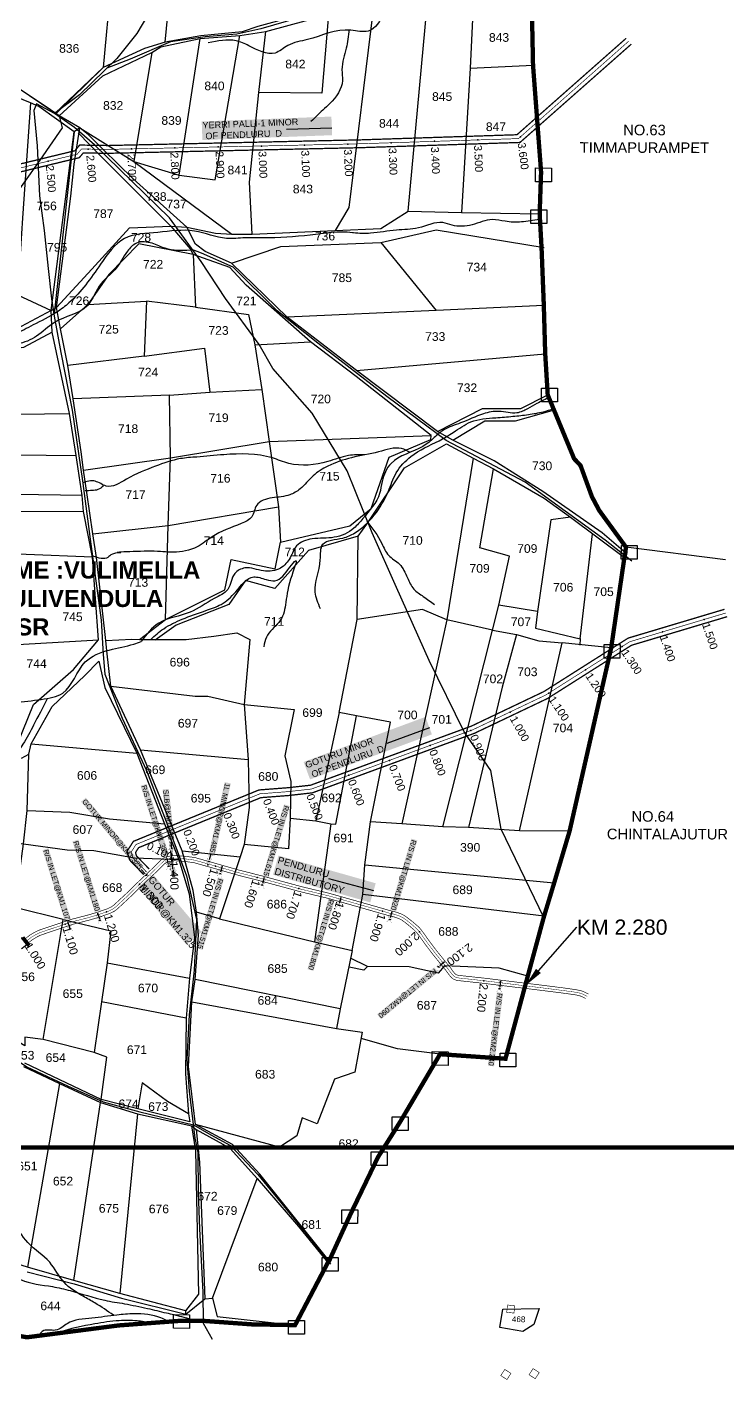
# Model space of a CAD drawing. Header units: inches. Extents: x 200003 to 248779, y 1594258 to 1607376.
# Drawn here: x 207279 to 208898, y 1596341 to 1599463 of the extents above; entities that cross this region are included whole.
import ezdxf
from ezdxf import colors
from ezdxf.entities.mleader import LeaderData, LeaderLine
from ezdxf.enums import TextEntityAlignment as Align
from ezdxf.math import Vec2, Vec3

# ---------------------------------------------------------------- set-up
doc = ezdxf.new("R2010")
doc.units = ezdxf.units.IN
doc.header["$LTSCALE"] = 15
doc.header["$MEASUREMENT"] = 0
for name, pattern in [('ACAD_ISO02W100', [15, 12, -3]), ('DASHED2', [0.375, 0.25, -0.125]), ('HIDDEN2', [0.1875, 0.125, -0.0625])]:
    doc.linetypes.add(name, pattern=pattern)
for name, color, linetype in [('BOUNDRY STONES', 240, 'Continuous'), ('CANAL1', 7, 'Continuous'), ('CSMark', 72, 'Continuous'), ('PLOT NO', 7, 'Continuous'), ('PLOTS', 7, 'Continuous'), ('PLOTS NO', 7, 'Continuous'), ('RE REMARKS', 7, 'Continuous'), ('ROADS', 1, 'Continuous'), ('STREAMS', 4, 'Continuous'), ('STRUCTURE', 5, 'Continuous'), ('TEXT', 1, 'Continuous'), ('text2', 7, 'Continuous'), ('VILLAGE BOUNDRY', 5, 'Continuous'), ('VILLAGE STONES', 240, 'Continuous')]:
    doc.layers.add(name, color=color, linetype=linetype)
doc.styles.add('FONT1', font='Arial')
doc.styles.get("Standard").update_dxf_attribs({"font": 'arial.ttf'})
doc.dimstyles.get("Standard").update_dxf_attribs({"dimtxt": 0.18, "dimasz": 0.18, "dimexe": 0.18, "dimexo": 0.0625, "dimgap": 0.09, "dimtad": 0, "dimtih": 1, "dimtoh": 1, "dimdec": 4, "dimzin": 0, "dimdsep": 46, "dimtxsty": 'Standard', "dimcen": 0.09, "dimadec": 0, "dimazin": 0, "dimtfac": 1, "dimtdec": 4, "dimtofl": 0, "dimtmove": 0, "dimatfit": 3, "dimfxl": 1, "dimtolj": 1, "dimtzin": 0, "dimarcsym": 0})

# ---------------------------------------------------------------- blocks, each defined once
blk = doc.blocks.new('DROP')
h = blk.add_hatch()
h.set_pattern_fill('ANSI31', color=1, scale=10, angle=45)
h.set_pattern_definition([(90, (-324.4107, -25.7687), (-1.25, 0), [])])
h.paths.add_polyline_path([(-9.9, -4.3), (-13.8, 4.1), (13.8, 4.1), (10.2, -4.3)])
at = {"layer": 'STRUCTURE', "color": 5, "const_width": 0.49}
blk.add_lwpolyline([(-9.9, -4.3), (-13.8, 4.1), (13.8, 4.1), (10.2, -4.3), (-9.9, -4.3)], dxfattribs=at)
at = {"layer": 'STRUCTURE', "color": 5}
blk.add_circle((0, 0), 1.33, dxfattribs=at)
blk = doc.blocks.new('1INLET')
at = {"layer": 'STRUCTURE', "color": 190}
for points, const_width in [([(9.4, 10.1), (9.4, 7.3), (5.2, 4.5), (0, 4.5), (0, 4.5), (0, 4.5), (-5.2, 4.5), (-9.4, 7.3), (-9.4, 10.1)], 0.35), ([(0, -4.5), (0, 4.5)], 1.75), ([(7.3, 5.9), (22.7, 5.9)], 0.35), ([(-9.4, -10.1), (-9.4, -7.3), (-5.2, -4.5), (0, -4.5), (5.2, -4.5), (9.4, -7.3), (9.4, -10.1)], 0.35), ([(7.3, -5.9), (22.7, -5.9)], 0.35)]:
    blk.add_lwpolyline(points, dxfattribs=dict(at, const_width=const_width))
at = {"layer": 'STRUCTURE', "color": 0}
blk.add_circle((0, 0), 1.31, dxfattribs=at)
blk.add_leader([(26, 0.1), (5.6, 0)], dimstyle='Standard', override={"dimasz": 8, "dimgap": 0.09, "dimtad": 0}, dxfattribs=at)
blk = doc.blocks.new('1SLB')
at = {"layer": 'STRUCTURE'}
h = blk.add_hatch(dxfattribs=at)
h.set_pattern_fill('DOTS', color=6, scale=14, angle=320.3722, style=0)
h.set_pattern_definition([(320.372247934, (-538945.0768, -1194857.3203), (0.89503691186, 0.39489261377), [0, -0.875])])
h.paths.add_polyline_path([(-43.8, 3.5), (-43.8, -3.5), (-23.1, -3.5), (-21, -2.1), (21, -2.1), (23.1, -3.5), (43.8, -3.5), (43.8, 3.5), (23.1, 3.5), (21, 2.1), (-21, 2.1), (-23.1, 3.5)])
at = {"layer": 'STRUCTURE', "color": 6, "linetype": 'ACAD_ISO02W100', "ltscale": 0.5, "const_width": 0.35}
for points in [[(-43.8, 3.5), (-23.1, 3.5)], [(23.1, 3.5), (43.8, 3.5)], [(-43.8, -3.5), (-23.1, -3.5)], [(23.1, -3.5), (43.8, -3.5)]]:
    blk.add_lwpolyline(points, dxfattribs=at)
at = {"layer": 'STRUCTURE', "color": 6, "const_width": 0.44}
for points in [[(-25.2, 7.7), (-25.2, 4.9), (-21, 2.1), (21, 2.1), (25.2, 4.9), (25.2, 7.7)], [(-25.2, -7.7), (-25.2, -4.9), (-21, -2.1), (21, -2.1), (25.2, -4.9), (25.2, -7.7)]]:
    blk.add_lwpolyline(points, dxfattribs=at)
at = {"layer": 'STRUCTURE', "color": 6}
blk.add_lwpolyline([(-21, -2.1), (21, -2.1)], dxfattribs=at)
blk.add_lwpolyline([(-21, -2.1), (21, -2.1)], dxfattribs=at)
at = {"layer": 'STRUCTURE', "color": 0}
blk.add_circle((0, 0), 0.871, dxfattribs=at)
for points in [[(-40.8, 0), (-24.8, 0)], [(39.6, -0.2), (23.5, -0.2)]]:
    blk.add_leader(points, dimstyle='Standard', override={"dimasz": 10, "dimgap": 0.09, "dimtad": 0}, dxfattribs=at)
blk = doc.blocks.new('JJJJ')
at = {"layer": 'STRUCTURE', "color": 5, "insert": (206594.9, 1597373), "char_height": 15, "width": 296.661, "attachment_point": 1, "rotation": 85.965, "bg_fill": 1, "box_fill_scale": 1.1, "bg_fill_color": 7, "bg_fill_true_color": 16777215, "bg_fill_transparency": 0}
blk.add_mtext('{\\f@Arial Unicode MS|b0|i0|c0|p34;\\C1;YERRI PALLI-1 MINOR \\P OF PENDLURU  D\\Ftxt|c0; }', dxfattribs=at)
at = {"layer": 'RE REMARKS', "color": 1}
blk.add_leader([(206641.5, 1597668.9), (206633.2, 1597564.2)], dimstyle='Standard', override={"dimasz": 50}, dxfattribs=at)

msp = doc.modelspace()

# ---------------------------------------------------------------- linework, layer by layer
at = {"layer": 'BOUNDRY STONES'}
for points in [[(208453.4, 1599138.2), (208490, 1599138.1), (208489.9, 1599106.5), (208453.3, 1599106.6)], [(208442.6, 1599041.9), (208479.2, 1599041.8), (208479.2, 1599010.2), (208442.5, 1599010.3)], [(208467.2, 1598630.1), (208503.8, 1598630), (208503.8, 1598598.4), (208467.1, 1598598.5)], [(208651.5, 1598267.1), (208688.1, 1598267), (208688, 1598235.4), (208651.4, 1598235.5)], [(208611.7, 1598038.5), (208648.4, 1598038.4), (208648.3, 1598006.8), (208611.7, 1598006.9)], [(208214.8, 1597099), (208251.5, 1597098.9), (208251.4, 1597067.3), (208214.8, 1597067.4)], [(208371.4, 1597095.6), (208408.1, 1597095.5), (208408, 1597063.9), (208371.3, 1597064)], [(208122.6, 1596948.7), (208159.3, 1596948.7), (208159.2, 1596917.1), (208122.5, 1596917.1)], [(208074.2, 1596867.6), (208110.9, 1596867.5), (208110.8, 1596835.9), (208074.2, 1596836)], [(208006.2, 1596733.9), (208042.8, 1596733.8), (208042.7, 1596702.2), (208006.1, 1596702.3)], [(207960.7, 1596624.2), (207997.4, 1596624.1), (207997.3, 1596592.5), (207960.6, 1596592.6)], [(207617.5, 1596492.1), (207654.2, 1596492), (207654.1, 1596460.4), (207617.4, 1596460.5)], [(207883.3, 1596478.6), (207920, 1596478.6), (207919.9, 1596447), (207883.3, 1596447)]]:
    msp.add_lwpolyline(points, close=True, dxfattribs=at)
at = {"layer": 'CANAL1', "color": 200, "linetype": 'ByBlock', "ltscale": 40, "const_width": 3}
for points in [[(206539.2, 1597183.7), (206554.1, 1597261.2), (206602.8, 1597848.5), (206471.8, 1598032.5), (206512.4, 1598513), (206641.1, 1598600.5), (206720.2, 1598905.8), (206872.3, 1598999.3), (206927.7, 1599015.4), (207118.9, 1599112.5), (207390, 1599178), (207400.8, 1599191.1), (207464, 1599190), (208046.8, 1599203), (208410.5, 1599214.9), (208662.5, 1599437.4)], [(206556.8, 1597180.3), (206571.9, 1597258.8), (206621.2, 1597853.5), (206490.2, 1598037.5), (206529.6, 1598503), (206656.9, 1598589.5), (206735.8, 1598894.2), (206879.7, 1598982.7), (206934.3, 1598998.6), (207125.1, 1599095.5), (207400, 1599162), (207409.2, 1599172.9), (207464, 1599172), (208047.2, 1599185), (208417.5, 1599197.1), (208674.4, 1599423.9)], [(207548.5, 1597507.7), (207516, 1597541.4), (207510.2, 1597561.5), (207525, 1597584.3), (207814.9, 1597702.9), (207881.2, 1597708), (207933.9, 1597713.8), (208305.5, 1597850.3), (208472.6, 1597929.9), (208667.2, 1598053.3), (208889.7, 1598119.8)], [(207561.5, 1597520.3), (207532, 1597550.6), (207529.8, 1597558.5), (207537, 1597569.7), (207819.1, 1597685.1), (207882.8, 1597690), (207938.1, 1597696.2), (208312.5, 1597833.7), (208481.4, 1597914.1), (208674.8, 1598036.7), (208895.9, 1598102.8)]]:
    msp.add_lwpolyline(points, dxfattribs=at)
at = {"layer": 'CANAL1', "color": 1, "linetype": 'HIDDEN2', "ltscale": 4}
for points, const_width in [([(206548, 1597182), (206563, 1597260), (206612, 1597851), (206481, 1598035), (206521, 1598508), (206649, 1598595), (206728, 1598900), (206876, 1598991), (206931, 1599007), (207122, 1599104), (207395, 1599170), (207405, 1599182), (207464, 1599181), (208047, 1599194), (208414, 1599206), (208668.4, 1599430.7)], 1.5), ([(207555, 1597514), (207524, 1597546), (207520, 1597560), (207531, 1597577), (207817, 1597694), (207882, 1597699), (207936, 1597705), (208309, 1597842), (208477, 1597922), (208671, 1598045), (208892.8, 1598111.3)], 1.5), ([(207555, 1597514), (207524, 1597546), (207520, 1597560), (207531, 1597577), (207817, 1597694), (207882, 1597699), (207936, 1597705), (208309, 1597842), (208477, 1597922), (208671, 1598045), (208892.8, 1598111.3)], 1.5), ([(207555, 1597514), (207524, 1597546), (207520, 1597560), (207531, 1597577), (207817, 1597694), (207882, 1597699), (207936, 1597705), (208309, 1597842), (208477, 1597922), (208671, 1598045), (208892.8, 1598111.3)], 1.5), ([(208572.4, 1597226.6), (208570.6, 1597227.6), (208561.7, 1597232.1), (208554.8, 1597234.3), (208545.1, 1597236.2), (208516.6, 1597240.1), (208467.7, 1597246.3), (208405.1, 1597253.9), (208337.1, 1597262.3), (208278.5, 1597268.7), (208271.6, 1597269.7), (208266.4, 1597271.9), (208263.5, 1597274.5), (208259.3, 1597279), (208251.9, 1597289.3), (208237.3, 1597307), (208220.8, 1597327.4), (208204.2, 1597349.3), (208188.6, 1597371.1), (208182.4, 1597379), (208176.5, 1597384.8), (208165.9, 1597393.9), (208157, 1597401.1), (208148.6, 1597407.3), (208140.4, 1597411.5), (208129.7, 1597415.3), (208115.3, 1597418.8), (208070.5, 1597431.7), (207975.2, 1597458.7), (207911.8, 1597473.9), (207818.1, 1597499.2), (207767.5, 1597512.1), (207722.8, 1597524.8), (207690.7, 1597534), (207665.8, 1597541), (207640.9, 1597544.3), (207619.3, 1597545.5), (207611.7, 1597544.5), (207604.6, 1597543.3), (207598.6, 1597541.4), (207594.5, 1597538.4), (207587.5, 1597531.7), (207577.1, 1597521.2), (207561.4, 1597506.4), (207537, 1597483.4), (207514.2, 1597460.9), (207491.4, 1597439.8), (207484.6, 1597433.4), (207477.9, 1597428.3), (207467.5, 1597423.2), (207456.5, 1597419.4), (207442.9, 1597414.7), (207423.1, 1597408.8), (207384.9, 1597398.9), (207324.5, 1597378.9), (207307.9, 1597373.1), (207299.6, 1597369), (207289.3, 1597362.8), (207278.3, 1597354.7)], 1)]:
    msp.add_lwpolyline(points, dxfattribs=dict(at, const_width=const_width))
at = {"layer": 'CANAL1', "color": 200}
for points, const_width in [([(208575.5, 1597231.7), (208573.4, 1597232.9), (208564, 1597237.7), (208556.3, 1597240.1), (208546.1, 1597242.1), (208517.4, 1597246.1), (208468.4, 1597252.3), (208405.8, 1597259.9), (208337.8, 1597268.3), (208279.3, 1597274.6), (208273.3, 1597275.5), (208269.7, 1597277), (208267.7, 1597278.8), (208263.9, 1597282.8), (208256.7, 1597293), (208242, 1597310.8), (208225.5, 1597331.1), (208209, 1597352.9), (208193.4, 1597374.7), (208186.9, 1597383), (208180.6, 1597389.3), (208169.8, 1597398.5), (208160.6, 1597405.8), (208151.7, 1597412.4), (208142.7, 1597417), (208131.4, 1597421), (208116.8, 1597424.6), (208072.1, 1597437.5), (207976.7, 1597464.5), (207913.3, 1597479.7), (207819.6, 1597505.1), (207769, 1597517.9), (207724.4, 1597530.6), (207692.3, 1597539.7), (207667, 1597546.9), (207641.5, 1597550.2), (207619.1, 1597551.5), (207610.8, 1597550.4), (207603.3, 1597549.2), (207595.8, 1597546.9), (207590.6, 1597543), (207583.3, 1597536), (207572.9, 1597525.5), (207557.3, 1597510.8), (207532.9, 1597487.7), (207510, 1597465.2), (207487.3, 1597444.2), (207480.7, 1597438), (207474.7, 1597433.4), (207465.2, 1597428.7), (207454.5, 1597425.1), (207441.1, 1597420.4), (207421.5, 1597414.6), (207383.2, 1597404.7), (207322.6, 1597384.6), (207305.6, 1597378.7), (207296.7, 1597374.3), (207285.9, 1597367.8), (207274.6, 1597359.4)], 1.5), ([(208569.3, 1597221.4), (208567.7, 1597222.3), (208559.5, 1597226.5), (208553.3, 1597228.5), (208544.1, 1597230.3), (208515.9, 1597234.2), (208466.9, 1597240.4), (208404.3, 1597248), (208336.4, 1597256.3), (208277.7, 1597262.7), (208270, 1597263.9), (208263.1, 1597266.7), (208259.3, 1597270.2), (208254.6, 1597275.2), (208247.1, 1597285.6), (208232.7, 1597303.2), (208216.1, 1597323.7), (208199.4, 1597345.8), (208183.8, 1597367.5), (208177.9, 1597375), (208172.4, 1597380.4), (208162.1, 1597389.2), (208153.3, 1597396.3), (208145.4, 1597402.2), (208138, 1597406), (208128, 1597409.5), (208113.7, 1597413), (208068.9, 1597425.9), (207973.7, 1597452.9), (207910.3, 1597468.1), (207816.6, 1597493.4), (207765.9, 1597506.3), (207721.2, 1597519.1), (207689.1, 1597528.2), (207664.6, 1597535.1), (207640.4, 1597538.3), (207619.6, 1597539.5), (207612.6, 1597538.5), (207606, 1597537.5), (207601.3, 1597536), (207598.4, 1597533.8), (207591.7, 1597527.4), (207581.3, 1597516.9), (207565.5, 1597502.1), (207541.2, 1597479.1), (207518.3, 1597456.6), (207495.5, 1597435.4), (207488.5, 1597428.8), (207481.1, 1597423.1), (207469.8, 1597417.6), (207458.4, 1597413.8), (207444.8, 1597409), (207424.7, 1597403), (207386.6, 1597393.2), (207326.5, 1597373.2), (207310.2, 1597367.6), (207302.5, 1597363.8), (207292.6, 1597357.8), (207281.9, 1597349.9), (207280.2, 1597348.5)], 1.5), ([(207280.8, 1597347.7), (207266.4, 1597336.2)], 3)]:
    msp.add_lwpolyline(points, dxfattribs=dict(at, const_width=const_width))
at = {"layer": 'CSMark', "color": 3, "linetype": 'Continuous'}
for p in [(208120.2, 1599196.4), (208220.2, 1599199.7), (208320.1, 1599202.9), (208418.6, 1599210), (207420.4, 1599181.7), (207520.4, 1599182.3), (207620.4, 1599184.5), (207720.4, 1599186.7), (207820.3, 1599188.9), (207920.3, 1599191.2), (208020.3, 1599193.4), (207328, 1599153.8), (208842.5, 1598096.2), (208746.7, 1598067.6), (208653.2, 1598033.7), (208568.8, 1597980.2), (208484.3, 1597926.6), (208394.5, 1597882.7), (208304.1, 1597840.2), (208210.2, 1597805.7), (208116.3, 1597771.2), (208022.5, 1597736.8)]:
    msp.add_point(p, dxfattribs=at)
at = {"layer": 'PLOT NO', "elevation": 9.9}
msp.add_lwpolyline([(208370.6, 1596462.7), (208377.5, 1596504.6), (208461.4, 1596506.5), (208449.3, 1596469.7), (208423.9, 1596452.9), (208370.6, 1596462.7)], dxfattribs=at)
at = {"layer": 'PLOTS'}
for points in [[(207597.9, 1599428.4), (207612.7, 1599579)], [(207473.1, 1599561.5), (207454.9, 1599369.7)], [(208408.7, 1599519.7), (208307.3, 1599523.6), (208201.4, 1599522.7), (208063.5, 1599513.4), (207945.4, 1599500.5), (207812.2, 1599464.7), (207776, 1599452.4), (207680.5, 1599443), (207597.9, 1599428.4), (207550.2, 1599413.7), (207454.9, 1599369.7), (207344.1, 1599261.9)], [(207353.3, 1599258.4), (207454.7, 1599350.6), (207567.3, 1599405), (207588.6, 1599417.9), (207678.7, 1599436.9), (207770.7, 1599443.7), (207830.9, 1599453.4), (207975.1, 1599492.3), (208078.6, 1599503.8), (208202.9, 1599513.5), (208309.7, 1599513.6), (208444.9, 1599505.6)], [(208159.5, 1599038.5), (208202.9, 1599513.5)], [(208309.7, 1599513.6), (208302.7, 1599368.2), (208282.4, 1599035.6)], [(207975.1, 1599492.3), (207959.6, 1599311), (207814.4, 1599312)], [(208078.6, 1599503.8), (208022.6, 1599047.2), (207990.9, 1598994.1)], [(207799, 1598985.4), (207793, 1599105.4), (207814.4, 1599312), (207830.9, 1599453.4)], [(207401, 1599231), (207526.1, 1599152.8), (207630.7, 1599121.4), (207713.9, 1599111.2), (207770.7, 1599443.7)], [(207630.7, 1599121.4), (207678.7, 1599436.9)], [(207567.3, 1599405), (207526.1, 1599152.8)], [(208302.7, 1599368.2), (208447.6, 1599375.4)], [(207256.2, 1597807.2), (207294, 1597899.7), (207386.5, 1597981.1), (207444.4, 1598049.2), (207430.2, 1598239.8), (207409.8, 1598345.1), (207406.5, 1598382.4), (207392.9, 1598474.4), (207377.5, 1598571.8), (207337.2, 1598759.1), (207335.3, 1598809.4), (207388.3, 1599221.9), (207306.3, 1599279.8), (207287.5, 1599288.4), (207205.7, 1599321.5)], [(207976.9, 1596616.3), (207817.1, 1596816.4), (207753.6, 1596884.9), (207668.6, 1596931), (207651.8, 1597064.9), (207659.8, 1597214), (207667.2, 1597265.4), (207675.5, 1597367.8), (207670.8, 1597420.9), (207662.9, 1597470.7), (207637.2, 1597562.4), (207541.3, 1597795.3), (207472.9, 1597942.5), (207463.4, 1598023.9), (207461.4, 1598047.4), (207439.5, 1598239.2), (207431.2, 1598293.7), (207417.1, 1598389.1), (207409.5, 1598441), (207404.2, 1598483.4), (207385.7, 1598605.2), (207373.7, 1598682.2), (207356.6, 1598767), (207347.3, 1598816.5), (207380.5, 1599072.8), (207388.5, 1599146.7), (207401, 1599231), (207353.3, 1599258.4), (207333.6, 1599272.4), (207254, 1599325.2)], [(207287.5, 1599288.4), (207268.6, 1599022.1), (207257.1, 1598845.1)], [(208660.9, 1598250), (208606.9, 1598295.9), (208470.1, 1598392), (208357.6, 1598462.2), (208262.5, 1598509.9), (208226.8, 1598530), (208039.7, 1598670.5), (207879.6, 1598794.1), (207751.4, 1598918.2), (207690.9, 1598945.8), (207668.1, 1598962.2), (207648.1, 1599001.4), (207524.4, 1599113.3), (207455.3, 1599180.8), (207421.3, 1599214.7), (207401, 1599231)], [(206987.1, 1598885.7), (207039.2, 1598885.4), (207097, 1598877.2), (207167.1, 1598856.8), (207257.1, 1598845.1), (207335.3, 1598809.4), (207347.3, 1598816.5), (207428.8, 1598904.6), (207515.7, 1599000.1), (207611.6, 1599003.8), (207449.3, 1599166.5), (207397.5, 1599219.5)], [(207526.1, 1599152.8), (207752.5, 1598985.5)], [(207611.6, 1599003.8), (207648.1, 1599001.4), (207714.5, 1598987.7), (207752.5, 1598985.5), (207799, 1598985.4), (207990.9, 1598994.1), (208096.4, 1598998.3), (208159.5, 1599038.5), (208282.4, 1599035.6), (208462.9, 1599032.7)], [(207611.6, 1599003.8), (207656, 1598951.6), (207662.7, 1598938.6), (207668.3, 1598816.8), (207554.8, 1598831.1), (207549.9, 1598703.9), (207688.8, 1598722.2)], [(207751.4, 1598918.2), (207865.4, 1598956.8), (208096.4, 1598966.6), (208223.7, 1598995.5), (208473.2, 1598954.8)], [(207662.7, 1598938.6), (207537.7, 1598963), (207467.9, 1598892.5), (207419.6, 1598823.2), (207356.6, 1598767)], [(208096.4, 1598966.6), (208223.9, 1598809)], [(207409.5, 1598441), (207610.9, 1598469.3), (207838.3, 1598506.7), (208212.7, 1598520.5), (208039.2, 1598657), (207933.6, 1598737.1), (207785.2, 1598867.5), (207747.9, 1598908.7), (207662.7, 1598938.6)], [(207419.6, 1598823.2), (207554.8, 1598831.1)], [(208472.5, 1598821.1), (208223.9, 1598809), (207879.6, 1598794.1)], [(207335.3, 1598809.4), (207254.5, 1598766.4), (207227, 1598758.5), (207115, 1598738.9), (207076.3, 1598607.7), (207067.1, 1598600.9)], [(207668.3, 1598816.8), (207790.5, 1598800.4), (207804.9, 1598730), (207821.2, 1598627.2), (207838.3, 1598506.7), (207859.7, 1598356.3), (207864.8, 1598274.9)], [(207337.2, 1598759.1), (207271.3, 1598724.3), (207158.2, 1598707.5), (207112.7, 1598625.7), (207087.9, 1598568.1), (206910.2, 1598509.4)], [(207804.9, 1598730), (207933.6, 1598737.1)], [(207549.9, 1598703.9), (207373.7, 1598682.2)], [(207688.8, 1598722.2), (207701.3, 1598621.2)], [(208039.7, 1598670.5), (208475.7, 1598709.5)], [(207608.2, 1598613.7), (207385.7, 1598605.2)], [(207599.1, 1598095.9), (207605.1, 1598313.2), (207610.9, 1598469.3), (207608.2, 1598613.7), (207701.3, 1598621.2), (207821.2, 1598627.2)], [(208226.8, 1598530), (208331.2, 1598583.2), (208419.1, 1598583.5), (208481.5, 1598614.7)], [(207087.9, 1598568.1), (207377.5, 1598571.8)], [(208262.5, 1598509.9), (208336.2, 1598554.5), (208407.4, 1598554.6), (208496.9, 1598580.1)], [(207461.4, 1598047.4), (207521.5, 1598050.7), (207539.1, 1598050.1), (207599.1, 1598095.9), (207735.7, 1598164.8), (207750.5, 1598235), (207851.9, 1598213.2), (207864.8, 1598274.9), (208024.9, 1598312.1), (208074.1, 1598352.6), (208115.8, 1598470.9), (208211.3, 1598511.9), (208212.7, 1598520.5)], [(206905.2, 1598480.1), (207392.9, 1598474.4)], [(208029.9, 1597332.6), (208054.9, 1597461.5), (208059.3, 1597529.8), (208072.2, 1597629.2), (208118.2, 1597859.5), (208040.1, 1597874), (208000.3, 1597881.6), (208041.4, 1598096.3), (208044.1, 1598288.9), (208064.1, 1598315.9), (208151.1, 1598446.6), (208247.5, 1598501.3), (208309.4, 1598468.8), (208356.1, 1598443.8), (208473.4, 1598376.1), (208534.2, 1598332.5), (208658.5, 1598239.1)], [(208309.4, 1598468.8), (208248.7, 1598095.1), (208144.5, 1597624.9)], [(208239.5, 1597617.9), (208354.1, 1598071.4), (208368.8, 1598129.5), (208393.1, 1598242.6), (208324.8, 1598261.7), (208356.1, 1598443.8)], [(207406.5, 1598382.4), (206902.9, 1598389.7)], [(207431.2, 1598293.7), (207605.1, 1598313.2), (207859.7, 1598356.3)], [(206900.7, 1598347.7), (207409.8, 1598345.1)], [(208534.2, 1598332.5), (208489, 1598326.6), (208458.1, 1598114.9), (208453.4, 1598076.2), (208556.7, 1598051.7), (208584.6, 1598293.7)], [(208044.1, 1598288.9), (207929.2, 1598255.2), (207851.5, 1598167.7), (207783.9, 1598186.5), (207745.5, 1598130.7), (207623.9, 1598083), (207575.2, 1598048.3)], [(207430.2, 1598239.8), (207277.3, 1598246), (207071.9, 1598252.9), (206896.8, 1598252.8)], [(208354.1, 1598071.4), (208248.7, 1598095.1), (208192.1, 1598119.3), (208041.4, 1598096.3)], [(208458.1, 1598114.9), (208368.8, 1598129.5)], [(208354.1, 1598071.4), (208409.8, 1598061.4), (208460.7, 1598047.2), (208514.9, 1598042.3)], [(206889.1, 1597994.4), (207054, 1597998.9), (207068.7, 1598038.2), (207212.9, 1598038.3), (207270.8, 1598039.5), (207444.4, 1598049.2)], [(207539.1, 1598050.1), (207646.9, 1598049.9), (207710.8, 1598057.9), (207763.7, 1598065.1), (207793.8, 1598050.4), (207780.9, 1597899.9), (207790.1, 1597773.5), (207792, 1597662.4), (207780.8, 1597577.1), (207771.2, 1597548.7), (207723.4, 1597405.8), (207670.8, 1597420.9)], [(208409.8, 1598061.4), (208376.3, 1597939.7), (208298.4, 1597616.2)], [(208416.4, 1597608.4), (208514.9, 1598042.3)], [(208628, 1598030.5), (208514.9, 1598042.3)], [(208556.8, 1598052.1), (208555.5, 1598036.9)], [(207266.5, 1597776.2), (207283.3, 1597785.6), (207289.2, 1597809.6), (207337, 1597895.3), (207412.4, 1597967), (207444.9, 1598000.2), (207459, 1597939), (207533, 1597788.1), (207596.8, 1597624.9), (207629.9, 1597542.2), (207653.5, 1597463.3), (207666.3, 1597362.6), (207654.4, 1597268.6), (207647, 1597175.9), (207644.9, 1597048.1), (207651.8, 1596955.1), (207654.9, 1596937)], [(207472.9, 1597942.5), (207667.8, 1597919.6), (207697, 1597919.1), (207780.9, 1597899.9), (207896.2, 1597888.5), (207874.4, 1597781.5), (207888.6, 1597722.7), (207886.6, 1597637.7), (207883.1, 1597567), (207780.8, 1597577.1)], [(207886.6, 1597637.7), (207945.8, 1597631.4), (207980.7, 1597624.6), (207992.2, 1597624.1), (208040.1, 1597874)], [(208000.3, 1597881.6), (207945.8, 1597631.4)], [(207289.2, 1597809.6), (207533, 1597788.1)], [(207541.3, 1597795.3), (207790.1, 1597773.5)], [(207316.8, 1597126.8), (207363.1, 1597403.7), (207250.8, 1597431.5), (207271, 1597578.7), (207280, 1597655.8), (207283.3, 1597785.6)], [(207450.4, 1596988.5), (207463.8, 1597086.1), (207434.2, 1597097), (207316.8, 1597126.8), (207274.3, 1597132.7), (207274.3, 1597112.5), (207176.5, 1597171.9), (207077.9, 1597221.6), (207076.2, 1597234.7), (207127.7, 1597497.3), (207147.9, 1597593.3), (207117.2, 1597601.1), (207129.1, 1597727.3)], [(207280, 1597655.8), (207377.8, 1597651.9), (207469.5, 1597636.2), (207596.8, 1597624.9)], [(207980.7, 1597624.6), (207942.7, 1597352.1)], [(208532, 1597607.9), (208416.4, 1597608.4), (208298.4, 1597616.2), (208239.5, 1597617.9), (208144.5, 1597624.9), (208072.2, 1597629.2)], [(207147.9, 1597593.3), (207238.3, 1597583.4), (207271, 1597578.7), (207372.1, 1597564.9), (207433.3, 1597562.9), (207527.1, 1597546.4), (207629.9, 1597542.2)], [(207637.2, 1597562.4), (207771.2, 1597548.7)], [(208059.3, 1597529.8), (208496.4, 1597488.4)], [(208473, 1597411.4), (208054.9, 1597461.5)], [(207363.1, 1597403.7), (207472.6, 1597377.8), (207464.2, 1597303.7), (207451.1, 1597214.3), (207434.2, 1597097)], [(207723.4, 1597405.8), (207942.7, 1597352.1), (208029.9, 1597332.6), (208002.1, 1597197.7), (207994.1, 1597152.7), (208052.9, 1597144.3), (208036.1, 1597051.5), (207989.5, 1597035.2), (207949.2, 1596932.5), (207914.3, 1596946.4), (207902.2, 1596905), (207862.1, 1596878.5), (207668.6, 1596931)], [(207464.2, 1597303.7), (207654.4, 1597268.6)], [(208065.4, 1597295.1), (208057.2, 1597287.2), (208023, 1597294.3)], [(208435.3, 1597272.8), (208369.7, 1597291.6), (208243.4, 1597297), (208228.9, 1597280.3), (208161.4, 1597294.9), (208065.4, 1597295.1), (208026, 1597314.9)], [(208002.1, 1597197.7), (207667.2, 1597265.4)], [(207647, 1597175.9), (207451.1, 1597214.3)], [(207659.8, 1597214), (207994.1, 1597152.7)], [(208232.9, 1597093.1), (208134.3, 1597105.8), (208050.5, 1597129.3)], [(207654.9, 1596937), (207535.2, 1596966.7), (207450.4, 1596988.5), (207274.1, 1597072.3)], [(207271.3, 1597064.7), (207354.1, 1597025.2), (207448.8, 1596981.5), (207534.2, 1596955.2), (207660, 1596927.9), (207669.9, 1596919.2), (207731.3, 1596885.1), (207749.2, 1596874.7), (207810.9, 1596806.4), (207906.3, 1596695.3), (207973.9, 1596612.3)], [(207354.1, 1597025.2), (207280.2, 1596601.5)], [(207651.8, 1596955.1), (207603.8, 1596984), (207545, 1597026.8), (207535.2, 1596966.7)], [(207387.1, 1596571.2), (207448.8, 1596981.5), (207450.4, 1596988.5)], [(207534.2, 1596955.2), (207493.5, 1596540.9)], [(207646.3, 1596500.5), (207676, 1596539), (207668.9, 1596869.9), (207660, 1596927.9)], [(207669.9, 1596919.2), (207677.9, 1596844.2), (207689.6, 1596528.9)], [(207645.6, 1596492.9), (207646.3, 1596500.5), (207493.5, 1596540.9), (207387.1, 1596571.2), (207280.2, 1596601.5), (207243.3, 1596612.9), (207196.9, 1596662.5), (207097.9, 1596709.6), (207011.3, 1596779.1), (206920.1, 1596804.3), (206865.7, 1596816.6), (206818.1, 1596852.6), (206791.5, 1596871.6), (206758.7, 1596890.3), (206759.3, 1596876.9)], [(207279.3, 1596590.5), (207388.2, 1596563.5), (207497.7, 1596529.9), (207645.6, 1596492.9), (207689.6, 1596528.9), (207707.9, 1596530.2), (207810.9, 1596806.4)], [(207707.9, 1596530.2), (207718.5, 1596488.1), (207898.2, 1596467.9)]]:
    msp.add_lwpolyline(points, dxfattribs=at)
at = {"layer": 'PLOTS NO'}
msp.add_lwpolyline([(207473.1, 1599561.5), (207454.9, 1599369.7), (207344.3, 1599264.8), (207254, 1599325.2), (207141.1, 1599354.7), (207094.6, 1599337.8), (207048.5, 1599332.4), (207049.5, 1599352.3), (207015.4, 1599357.3), (206968.5, 1599318.4), (206951.9, 1599313), (206943.4, 1599313.7), (206943.8, 1599333.6), (206943.8, 1599333.6), (206864, 1599334.4), (206861.1, 1599355.6), (206921.8, 1599354), (206914.2, 1599417), (206952.1, 1599415.6), (206953.7, 1599448.2), (206982.8, 1599447.6)], dxfattribs=at)
at = {"layer": 'ROADS'}
for points in [[(207618.8, 1599595), (207532.7, 1599448.6), (207486.7, 1599391), (207400.8, 1599306.7), (207342.8, 1599263.7), (207300.9, 1599285.9), (207295.2, 1599271.2), (207302.9, 1599189), (207308.4, 1599074.1), (207318.9, 1598994.1), (207327.8, 1598906.3), (207336.1, 1598836.5), (207342.3, 1598796.5), (207357.4, 1598712.6), (207383.7, 1598579.3), (207407.2, 1598416.2), (207425, 1598281.8), (207450.1, 1598094.8), (207455.2, 1598015.3), (207458.7, 1597970.3), (207499.2, 1597868.9), (207555.4, 1597748.1), (207604.7, 1597620.1), (207647.8, 1597504.6), (207670.6, 1597403.6), (207665, 1597286.7), (207653.7, 1597183.9), (207648.5, 1597081.5), (207654, 1597007.4), (207666.6, 1596899.5), (207674, 1596866.1), (207674.7, 1596773.6), (207677.8, 1596690.4), (207685, 1596543.8), (207685.8, 1596472.1), (207706.7, 1596435.5)], [(208447.6, 1599512.6), (208362.3, 1599516.3), (208235.3, 1599517.4), (208127.5, 1599513.7), (208046.4, 1599507), (207941.8, 1599494.4), (207819.4, 1599459), (207763.5, 1599447), (207690.6, 1599440.9), (207610.8, 1599429), (207517.6, 1599389.5), (207463.6, 1599368.4)], [(207353.3, 1599258.4), (207360.6, 1599230.6), (207308.6, 1599156.5), (207230.7, 1599045.6), (207184.6, 1598979.1), (207144.6, 1598955.6), (207093.2, 1598927.6), (207021.9, 1598823.6), (206993.1, 1598767), (206947.2, 1598740), (206905, 1598719.1)], [(208472.8, 1597408.9), (208373.9, 1597612.4), (208350.4, 1597747.8), (208288.6, 1597837.2), (208207.9, 1598001.5), (208132.5, 1598169.8), (208076.2, 1598296.6), (208018.2, 1598439.3), (207937.3, 1598572.6), (207847.2, 1598675.3), (207815.4, 1598731), (207737.2, 1598836.9), (207681.5, 1598922.3), (207608.5, 1599023.1), (207434.8, 1599191.8), (207388.9, 1599231.6), (207342.8, 1599263.7)], [(207401, 1599231), (207388.3, 1599221.9), (207341.6, 1598801.4)], [(208676, 1598230.9), (208613.8, 1598279), (208429.1, 1598413.2), (208247.3, 1598509.3), (208110.2, 1598611.1), (207950.6, 1598733.6), (207856.8, 1598808.8), (207754.9, 1598909.6), (207681.9, 1598941.4), (207656, 1598951.6)], [(206756.4, 1597586.5), (206804.3, 1597521), (206867.4, 1597424), (206916.5, 1597349.9), (206975.9, 1597286.9), (207022.8, 1597254.6), (207080.6, 1597208.6), (207144.9, 1597159.3), (207190, 1597123.9), (207236, 1597093.1), (207278.7, 1597063.9), (207372.8, 1597020.3), (207455.3, 1596983.2), (207540.1, 1596960.2), (207663.8, 1596930.1), (207703.3, 1596907), (207749.2, 1596882.6), (207812.2, 1596815.7), (207864.6, 1596751.3), (207909.3, 1596696.9), (207939.9, 1596659.5), (207980.2, 1596608.4)]]:
    msp.add_lwpolyline(points, dxfattribs=at)
at = {"layer": 'STREAMS'}
for points in [[(208182.9, 1600292.6), (208157.2, 1600260.1), (208117.2, 1600219.1), (208014.2, 1600123.5), (207904.3, 1600040.6), (207853.5, 1600024.8), (207774.4, 1600006.6), (207720.4, 1599981), (207642.6, 1599966.5), (207551.3, 1599943.5), (207477.7, 1599922.9), (207398.1, 1599939), (207304, 1599939.7), (207226.8, 1599934.4), (207160.6, 1599923.5), (207115.8, 1599915), (207086.9, 1599858.2), (207059.8, 1599806.8), (206970.7, 1599715.4), (206935.7, 1599669.6), (206881.6, 1599616.4), (206858.3, 1599581), (206815.3, 1599559.7), (206756.5, 1599534.1), (206690.9, 1599511), (206633.3, 1599495.9), (206562, 1599470.7), (206460.8, 1599436.1), (206394.6, 1599414.8), (206383.5, 1599374.5), (206379.8, 1599350.6), (206369.9, 1599313.3), (206335.5, 1599278.5), (206266.8, 1599248), (206195, 1599204.6), (206163.1, 1599190), (206115.8, 1599161.3), (206091.9, 1599132), (206082, 1599091), (206078.2, 1599044.5), (206063.4, 1599017), (206037, 1598987.4), (206031.3, 1598936.6), (206041.1, 1598909.6), (206028.1, 1598870.5), (206009.7, 1598843), (205991.8, 1598789.8), (205974.6, 1598771.4), (205947.6, 1598773.3), (205921.9, 1598769.7), (205887.9, 1598721.1), (205876.2, 1598681.4), (205866.9, 1598641.6), (205841.1, 1598619.6), (205819.1, 1598629.5), (205786.6, 1598608.7), (205765.1, 1598588), (205718.5, 1598563.6), (205673.6, 1598560.3), (205614.7, 1598499.3), (205576.7, 1598489.6), (205542.9, 1598473.1)], [(203972.7, 1598365.9), (204022.7, 1598368.2), (204062.4, 1598389.4), (204121, 1598402.1), (204164.3, 1598419), (204245.5, 1598437.7), (204326.7, 1598461.3), (204363.4, 1598511.8), (204433.9, 1598606.4), (204471.9, 1598690.4), (204509.3, 1598773.2), (204534.5, 1598834.9), (204568.8, 1598890.3), (204602.5, 1598931.7), (204669.7, 1598986.4), (204726.7, 1599017), (204798.2, 1599071.7), (204872, 1599095.9), (204955, 1599104.2), (205055.7, 1599115), (205131.3, 1599106.8), (205208, 1599125.2), (205275.8, 1599182.3), (205322.3, 1599207.8), (205358.9, 1599230.3), (205430.9, 1599241.1), (205512.1, 1599259.8), (205603.6, 1599273.5), (205676.2, 1599283.7), (205732.4, 1599301.9), (205836.5, 1599347.5), (205929.8, 1599349.8), (206011.6, 1599373.3), (206122.6, 1599390.7), (206205.7, 1599413.7), (206302.7, 1599431.1), (206366.2, 1599446.8), (206445.9, 1599468.1), (206583.9, 1599511.1), (206662.1, 1599556), (206729.3, 1599596.6), (206876, 1599689.8), (206972.6, 1599769.4), (207014.2, 1599846.1), (207071.3, 1599926.7), (207095.8, 1599952.8), (207151.3, 1599980.7), (207234.4, 1600006.7), (207325.3, 1600018.7), (207399.1, 1600019.1), (207452.8, 1600019.6), (207498.6, 1600045.1), (207624, 1600076.7), (207713.8, 1600120.4), (207782.8, 1600164.1), (207825.6, 1600189), (207911.1, 1600227.2), (207942.2, 1600245.4), (208007, 1600269), (208022.9, 1600283.6)], [(208390.3, 1599774.7), (208314.4, 1599730.4), (208279.8, 1599694.6), (208249.1, 1599652.8), (208215.8, 1599627.6), (208167.8, 1599581.2), (208106.5, 1599528.3), (208101, 1599495.9), (208067, 1599454.1), (208027.1, 1599456.2), (207926.7, 1599434.5), (207881.4, 1599420.7), (207852.1, 1599403.5), (207791.7, 1599420.2), (207761.8, 1599431.6), (207697.9, 1599427.1)], [(208023.1, 1599457.5), (208016.4, 1599414.4), (208010.3, 1599391.1), (208006.3, 1599364.6), (208007.5, 1599340), (207978.8, 1599286.9), (207962.2, 1599271.7), (207934.8, 1599245.1)], [(208462.1, 1599019.8), (208420.7, 1599013.6), (208383.1, 1599015.1), (208353.7, 1599019), (208306.8, 1599007), (208260.6, 1599006.3), (208239.4, 1599012.1), (208182.8, 1598999.9), (208132.3, 1598994.9), (208072.4, 1598987.6), (208033.2, 1598988.5), (208030.6, 1598988.8), (207933.4, 1598983.5), (207824.6, 1598976.9), (207783.2, 1598977), (207739.8, 1598975.5), (207665.7, 1598992.7), (207581.5, 1598989.6), (207504.4, 1598975.2), (207449.1, 1598916.4), (207376.1, 1598826.7), (207348.1, 1598805.4), (207293.1, 1598775.9), (207251.1, 1598756), (207158.9, 1598742.1), (207119.6, 1598717.5), (207091.2, 1598633.1), (207074.6, 1598601.4), (207042.4, 1598574.1), (207005.6, 1598564), (206939.3, 1598536.7), (206913.5, 1598536), (206904, 1598594.2)], [(207655.6, 1598948.2), (207598.1, 1598952.8), (207568, 1598964.4), (207531.7, 1598964.4), (207511.3, 1598946.4), (207482, 1598903.1), (207450.5, 1598871.8), (207418, 1598819.9), (207342.6, 1598781.6), (207301.4, 1598749.9), (207257.1, 1598731.9), (207149.6, 1598712.1), (207107.9, 1598667.5), (207099.4, 1598608.7), (207078.9, 1598580.8), (207062.1, 1598565.4), (207027.1, 1598550.9), (206997, 1598546.5), (206961.1, 1598542.2), (206912.4, 1598526)], [(208487.7, 1598609.9), (208456.3, 1598594.4), (208435, 1598582.7), (208410.4, 1598572.9), (208368.8, 1598576.4), (208333.1, 1598570.8), (208280.2, 1598549.7), (208241.4, 1598533.8), (208219.6, 1598515.9), (208192.8, 1598495.5), (208119.9, 1598456.6), (208099.1, 1598414.7), (208093.4, 1598387.2), (208054.8, 1598329.5), (208034, 1598306.8), (207988.6, 1598285.9), (207937.6, 1598282.1), (207901.8, 1598266.4), (207886.8, 1598238.6), (207864.4, 1598214.9), (207825, 1598208.2), (207782.2, 1598215.1), (207759.1, 1598202.3), (207742.7, 1598165.7), (207711.5, 1598144.7), (207655.7, 1598113), (207583.7, 1598088.1), (207542.8, 1598045.4)], [(207956.7, 1598120.8), (207944.8, 1598159.6), (207956.5, 1598233.7), (207962.2, 1598269.9), (208008.2, 1598284.3), (208036, 1598296.1), (208113, 1598391.2), (208131.9, 1598434.6), (208165.7, 1598472.5), (208230.5, 1598508.9), (208263.4, 1598528), (208304, 1598552.2), (208361.5, 1598561.9), (208401.2, 1598565.2), (208437, 1598569.3), (208471.1, 1598575.6), (208495.4, 1598582.8)], [(208058.5, 1598476.3), (208021.6, 1598474.5), (207973.6, 1598460.6), (207883.9, 1598456.5), (207845.7, 1598469), (207733.7, 1598476.6), (207671.2, 1598471.2), (207633.7, 1598467.4), (207576, 1598449.9), (207508.7, 1598419.9), (207461.7, 1598404.1), (207436.8, 1598415.3), (207407, 1598411.5)], [(208164.6, 1598481.3), (208143.7, 1598490.7), (208091.1, 1598483), (208028.6, 1598469.5), (207974.1, 1598450.1), (207939.7, 1598427.9), (207909.7, 1598397.6), (207886.4, 1598384), (207845, 1598376.8), (207809.6, 1598359.8), (207798.3, 1598333.3), (207774.1, 1598317.8), (207706.6, 1598287), (207672.2, 1598264), (207618.3, 1598251.3), (207573.2, 1598253.6), (207493.8, 1598250.5), (207495.4, 1598250.5), (207476.5, 1598247.2), (207465.8, 1598239.5), (207431.5, 1598242.1)], [(207456.1, 1598404.5), (207442.7, 1598396), (207429.8, 1598393.8), (207413.5, 1598393.5)], [(208063.7, 1598323.5), (208098.4, 1598271.7), (208114, 1598244.4), (208139.2, 1598223.9), (208157.5, 1598192.5), (208172.4, 1598166.6), (208194.2, 1598149.5), (208220.1, 1598131)], [(207564.9, 1598050.1), (207594.8, 1598075), (207637.5, 1598096.8), (207690.9, 1598116.6), (207727.4, 1598131.2), (207761.1, 1598159.9), (207802.6, 1598194.5), (207831.3, 1598188.3), (207851.8, 1598185.6), (207886, 1598216.7), (207899.4, 1598231.8), (207887.8, 1598189.5), (207860.6, 1598089.4), (207832, 1598055.4), (207826, 1598033.2)], [(206751.3, 1597614.7), (206885.2, 1597744.6), (206972.5, 1597807.8), (207054, 1597834.5), (207111.9, 1597862.8), (207121.7, 1597892.9), (207199.1, 1597904.9), (207251.2, 1597904.8), (207312.3, 1597912), (207362.1, 1597926.5), (207413.7, 1597998.2), (207469.2, 1598025.8), (207526.2, 1598039.5), (207542.8, 1598045.4)], [(207325.6, 1597912.8), (207294.5, 1597852.6), (207269.9, 1597808.7), (207257.7, 1597791.7), (207211.2, 1597753.5), (207164.7, 1597747.1), (207102.8, 1597743.2), (207067, 1597735.2), (207016.4, 1597715.8), (207009.9, 1597701.9), (206956.9, 1597688.2), (206921.8, 1597668.8), (206887.6, 1597645.3), (206833.8, 1597628.3), (206783.2, 1597602.4), (206766.9, 1597598.4)], [(207479.1, 1596490.7), (207436.1, 1596519), (207408.6, 1596534.6), (207364.9, 1596566.7), (207331.6, 1596612.8), (207281.2, 1596658.2), (207244.9, 1596707.2), (207197.5, 1596757.1), (207136, 1596852.6), (207094.6, 1596933.6), (207067.2, 1596965.6), (207024.2, 1597000.5), (206977.6, 1597045.2), (206926.4, 1597058.7)], [(206892.2, 1596507.5), (206863.9, 1596475.6), (206850.9, 1596452.4), (206830, 1596434.5), (206795.4, 1596458.7), (206760.8, 1596501.7), (206733.5, 1596537.6), (206722.1, 1596563.2), (206791.7, 1596523.7), (206820.8, 1596518.9), (206855, 1596540.8), (206885.8, 1596602.3), (206905.8, 1596633.4), (206959.4, 1596653.8), (206978.8, 1596653.2), (207025.6, 1596663.1), (207051.8, 1596682.4), (207107.8, 1596662.9), (207149.5, 1596648.1), (207187.4, 1596638.3), (207221.1, 1596608.6), (207228.2, 1596599.3), (207264.3, 1596573.1), (207338.1, 1596556.7), (207379, 1596547.5), (207458.6, 1596525.3), (207504.4, 1596517.2), (207557.2, 1596506.5), (207601, 1596496.1), (207635.7, 1596487.8), (207658.9, 1596481.2)], [(207566.1, 1596472.8), (207533.4, 1596477.6), (207491.9, 1596478.1), (207435.8, 1596470.8), (207351.6, 1596450.9), (207331, 1596444.9), (207301.6, 1596442.7)], [(207613.8, 1596471.3), (207588.6, 1596484.4), (207526.5, 1596493.9), (207486.8, 1596491.2), (207429.3, 1596483.9), (207371.7, 1596471), (207359.6, 1596462.6), (207344.6, 1596456.1), (207318, 1596455.2), (207305.8, 1596442.2)]]:
    msp.add_spline(points, degree=3, dxfattribs=at)
at = {"layer": 'text2', "color": 5, "const_width": 10}
msp.add_lwpolyline([(201177.3, 1606886.3), (214989.3, 1606886.3), (214989.3, 1596877.6), (201177.3, 1596877.6)], close=True, dxfattribs=at)
at = {"layer": 'text2', "color": 2, "linetype": 'Continuous'}
for p in [(207615, 1597542, 85), (207604, 1597537, 86), (207697, 1597530, 87), (207728, 1597521, 88), (207555, 1597506, 84), (207825, 1597495, 89), (208002, 1597448, 90), (207443, 1597416, 83), (208120, 1597416, 91), (207374, 1597395, 82), (208240, 1597304, 92), (208372, 1597259, 93)]:
    msp.add_point(p, dxfattribs=at)
at = {"layer": 'text2', "color": 3, "linetype": 'Continuous'}
for p in [(207616.4, 1597545.1), (207714.2, 1597527.3), (207539.1, 1597485.4), (207810.7, 1597501.1), (207907.2, 1597475.1), (208004.1, 1597450.5), (207463.1, 1597421.7), (208100.3, 1597423.1), (207367.3, 1597393.1), (208185.4, 1597375.1), (208246.4, 1597295.9), (208334.2, 1597262.6)]:
    msp.add_point(p, dxfattribs=at)
at = {"layer": 'VILLAGE BOUNDRY', "linetype": 'DASHED2', "ltscale": 8, "const_width": 10}
msp.add_lwpolyline([(208444.9, 1599505.6), (208447.6, 1599375.4), (208466.2, 1599128.6), (208462.9, 1599032.7), (208467.3, 1598953.3), (208472.5, 1598821.1), (208475.7, 1598709.5), (208481.5, 1598614.7), (208542.4, 1598467.4), (208557.3, 1598451.5), (208583.5, 1598379.8), (208600.3, 1598348), (208661.9, 1598263.6), (208660.9, 1598250), (208658.5, 1598239.1), (208628, 1598030.5), (208532, 1597607.9), (208496.4, 1597488.4), (208473, 1597411.4), (208435.3, 1597272.8), (208384, 1597082.6), (208232.9, 1597093.1), (208142.1, 1596939.1), (208089.5, 1596855.3), (208025.9, 1596723.4), (207976.9, 1596616.3), (207973.9, 1596612.3), (207898.2, 1596467.9), (207797.6, 1596469.7), (207682.5, 1596478), (207633, 1596477.8), (207491, 1596467.2), (207279.2, 1596439.8), (207079.4, 1596475.6)], dxfattribs=at)
at = {"layer": 'VILLAGE BOUNDRY'}
msp.add_lwpolyline([(208661.9, 1598263.6), (208892.1, 1598235)], dxfattribs=at)
at = {"layer": 'VILLAGE STONES', "const_width": 1.35}
for points, elevation in [([(208388.7, 1596514.3), (208405.5, 1596512.4), (208403.6, 1596495.6), (208386.8, 1596497.5)], 0.8), ([(208373.2, 1596351.5), (208382.4, 1596365.7), (208396.6, 1596356.5), (208387.4, 1596342.3)], 9.9), ([(208438.5, 1596353.4), (208447.7, 1596367.6), (208461.9, 1596358.4), (208452.7, 1596344.2)], 9.9)]:
    msp.add_lwpolyline(points, close=True, dxfattribs=dict(at, elevation=elevation))

# ---------------------------------------------------------------- block references
at = {"layer": 'CSMark', "color": 3, "linetype": 'Continuous', "rotation": 276.1863692406528}
msp.add_blockref('JJJJ', (-1402650, 1632498.5), dxfattribs=at)
at = {"layer": 'text2', "color": 3, "linetype": 'Continuous'}
for name, p, rotation in [('1SLB', (207615, 1597542, 85), 275.6471961815504), ('DROP', (207276.4, 1597353.2), 127.9352680206592)]:
    msp.add_blockref(name, p, dxfattribs=dict(at, rotation=rotation))
for p, xscale, yscale, zscale, rotation in [((207606, 1597527), 0.7000000000000001, 0.7000000000000001, 0.7000000000000001, 101.1580106466922), ((207699, 1597537.8, 87), 0.7, 0.7, 0.7, 75.44971292098481), ((207555, 1597506, 84), 0.7, 0.7, 0.7, 131.0717423981366), ((207724.9, 1597509.6), 0.7000000000000001, 0.7000000000000001, 0.7000000000000001, 74.02321959423395), ((207822.1, 1597483.5, 182), 0.7, 0.7, 0.7, 75.65688654887641), ((207999.2, 1597437.2, 182), 0.7, 0.7, 0.7, 75.65688654887641), ((207447.4, 1597401.9, 83), 0.7, 0.7, 0.7, 107.0022412184586), ((208116.9, 1597404, 182), 0.7, 0.7, 0.7, 75.65688654887641), ((207378.5, 1597382.4, 82), 0.7, 0.7, 0.7, 108.452254343001), ((208229.2, 1597294.6), 0.7000000000000001, 0.7000000000000001, 0.7000000000000001, 40.90056296405523), ((208370.4, 1597244.2, 94), 0.7, 0.7, 0.7, 83.20645558229324)]:
    msp.add_blockref('1INLET', p, dxfattribs=dict(at, xscale=xscale, yscale=yscale, zscale=zscale, rotation=rotation))

# ---------------------------------------------------------------- texts
at = {"layer": 'CSMark', "color": 1, "linetype": 'Continuous', "style": 'FONT1'}
for s, rotation, p in [('3.600', 277.354, (208421, 1599197)), ('2.600', 274.8225, (207425.2, 1599167.8)), ('2.700', 272.386, (207520.2, 1599170.6)), ('2.800', 272.386, (207619.4, 1599174.1)), ('2.900', 272.386, (207723.7, 1599177)), ('3.000', 272.386, (207822.6, 1599177.3)), ('3.100', 272.386, (207921.4, 1599179.2)), ('3.200', 272.386, (208019.9, 1599181.5)), ('3.300', 272.386, (208123, 1599184.8)), ('3.400', 272.386, (208221, 1599187.1)), ('3.500', 272.386, (208320.4, 1599191.3)), ('2.500', 274.8225, (207331.9, 1599144.8))]:
    msp.add_text(s, height=18, rotation=rotation, dxfattribs=at).set_placement(p, align=Align.MIDDLE_LEFT)
for s, rotation, p in [('1.500', 288.7326, (208866.4, 1598028.1)), ('1.400', 288.7326, (208768.4, 1598000)), ('1.300', 303.7233, (208693, 1597972.4)), ('1.200', 303.7233, (208610.2, 1597918.2)), ('1.100', 303.7233, (208524.8, 1597864.7)), ('1.000', 299.4942, (208432.2, 1597816.8)), ('0.900', 291.1999, (208332.9, 1597771.2)), ('0.800', 291.1999, (208238.5, 1597736.7)), ('0.700', 291.1999, (208145.6, 1597701.5)), ('0.600', 291.1999, (208051, 1597667.7)), ('0.400', 291.1999, (207854.7, 1597623.1)), ('0.500', 291.1999, (207954.9, 1597634.4)), ('0.300', 291.1999, (207763, 1597591)), ('0.200', 291.1999, (207670.5, 1597552)), ('0.100', 333.2164, (207614, 1597547.5))]:
    msp.add_text(s, height=18, rotation=rotation, dxfattribs=at).set_placement(p, align=Align.MIDDLE_RIGHT)
at = {"layer": 'CSMark', "color": 1}
for s, rotation, p in [('1.400', 272.2193, (207617.5, 1597538.6)), ('1.500', 252.0644, (207713, 1597520.8)), ('1.300', 311.8813, (207544.1, 1597481.1)), ('1.600', 252.0644, (207809.5, 1597494.7)), ('1.700', 252.0644, (207906.1, 1597468.7)), ('1.800', 252.0644, (208003, 1597444)), ('1.900', 252.0644, (208099.2, 1597416.7)), ('1.100', 286.4144, (207370, 1597387.1)), ('1.200', 286.4144, (207465.8, 1597415.7)), ('2.000', 222.8249, (208181.3, 1597370)), ('1.000', 301.9309, (207280.7, 1597348.2)), ('2.100', 216.576, (208305, 1597342.9)), ('2.200', 263.829, (208334.4, 1597256))]:
    msp.add_text(s, height=19, rotation=rotation, dxfattribs=at).set_placement(p, align=Align.MIDDLE_LEFT)
at = {"layer": 'PLOT NO'}
msp.add_text('468', height=13.31, rotation=358.6877, dxfattribs=at).set_placement((208414.4, 1596481.5, 9.9), align=Align.MIDDLE_CENTER)
at = {"layer": 'PLOTS NO'}
for s, p in [('843', (208345.8, 1599429.4)), ('836', (207353.4, 1599404.1)), ('842', (207875.6, 1599368)), ('840', (207688.8, 1599317.6)), ('832', (207454.9, 1599272.5)), ('845', (208214.5, 1599293)), ('839', (207589.5, 1599237.8)), ('844', (208092, 1599231.2)), ('847', (208338.7, 1599223.4)), ('841', (207742.2, 1599123.5)), ('738', (207554.9, 1599062.2)), ('843', (207893, 1599079.6)), ('756', (207301.4, 1599040.7)), ('787', (207432.2, 1599022.7)), ('737', (207601.3, 1599044.9)), ('728', (207519.2, 1598967.8)), ('736', (207944, 1598971)), ('795', (207325.6, 1598945.2)), ('722', (207547.1, 1598906)), ('734', (208294.5, 1598899.4)), ('785', (207983.1, 1598874.9)), ('726', (207376.3, 1598821.8)), ('721', (207762.5, 1598821.4)), ('725', (207444.6, 1598756.2)), ('723', (207698.1, 1598753.2)), ('733', (208198.5, 1598739.2)), ('724', (207535.7, 1598657)), ('732', (208272, 1598621)), ('720', (207934.3, 1598595.2)), ('719', (207698.1, 1598551.8)), ('718', (207489.4, 1598526.6)), ('730', (208445.3, 1598440.9)), ('716', (207702.5, 1598412.2)), ('715', (207954.3, 1598417)), ('717', (207506.5, 1598374.4)), ('714', (207687.2, 1598268.3)), ('712', (207874.2, 1598242.1)), ('710', (208146.2, 1598268.6)), ('709', (208411.1, 1598250)), ('709', (208300.9, 1598204.2)), ('713', (207512.4, 1598171.8)), ('706', (208494, 1598160.7)), ('705', (208587.3, 1598150.3)), ('745', (207361.1, 1598092.5)), ('711', (207826.5, 1598081.7)), ('707', (208396.3, 1598080.9)), ('744', (207278.1, 1597984.4)), ('696', (207608.6, 1597987.8)), ('703', (208411.3, 1597965.5)), ('702', (208331.8, 1597949.3)), ('699', (207915, 1597871.4)), ('700', (208134.3, 1597866)), ('697', (207627.5, 1597846.9)), ('701', (208213.5, 1597855.7)), ('704', (208493.4, 1597836)), ('669', (207552, 1597739.5)), ('606', (207394.6, 1597726.4)), ('680', (207813, 1597724)), ('695', (207657.3, 1597673.9)), ('692', (207959.1, 1597674.6)), ('607', (207384.5, 1597601.5)), ('691', (207986.9, 1597582)), ('390', (208279.2, 1597560.4)), ('668', (207452.8, 1597467.6)), ('689', (208261.7, 1597462.5)), ('686', (207832.8, 1597429.3)), ('688', (208228.8, 1597366.4)), ('685', (207834.5, 1597280.8)), ('656', (207250.8, 1597261.8)), ('655', (207361.6, 1597222.9)), ('670', (207535.3, 1597235.8)), ('684', (207811.6, 1597207.3)), ('687', (208179.3, 1597196)), ('671', (207509.8, 1597093.4)), ('653', (207249.7, 1597080.7)), ('654', (207322.3, 1597075.3)), ('683', (207805.8, 1597036.8)), ('674', (207490.5, 1596968.5)), ('673', (207559.1, 1596962.2)), ('682', (207998.5, 1596876.7)), ('651', (207256.8, 1596824.9)), ('652', (207339.1, 1596790.2)), ('672', (207672.7, 1596755.4)), ('675', (207445.1, 1596727.4)), ('676', (207560.5, 1596726)), ('679', (207718.3, 1596722.3)), ('681', (207913, 1596690.1)), ('680', (207812.5, 1596591.9)), ('644', (207310.2, 1596502.3))]:
    msp.add_text(s, height=20, dxfattribs=at).set_placement(p)
at = {"layer": 'STRUCTURE', "color": 5, "attachment_point": 1, "bg_fill": 1, "box_fill_scale": 1.1, "bg_fill_color": 7, "bg_fill_true_color": 16777215, "bg_fill_transparency": 0}
for s, insert, char_height, width, rotation in [('{\\f@Arial Unicode MS|b0|i0|c0|p34;\\C1;GOTURU MINOR \\P OF PENDLURU  D\\Ftxt|c0; }', (207919.8, 1597766.6), 15, 296.897, 20.2818), ('R/S IN LET@KM1.385', (207554.5, 1597715.4), 12, 168.243, 287.5254), ('SLB@KM1.400', (207605.4, 1597704.1), 12, 115.25, 276.3472), ('1L MINOR@KM1.485', (207748.4, 1597716.9), 12, 169.258, 257.3925), ('GOTUR MINOR@KM1.325', (207414.9, 1597683.2), 12, 204.628, 310.183), ('R/S IN LET@KM1.615', (207884.9, 1597664.7), 12, 168.243, 253.2946), ('R/S IN LET@KM1.180', (207397.2, 1597586.8), 12, 168.243, 287.5254), ('R/S IN LET@KM1.920', (208179, 1597585.6), 12, 168.243, 253.2946), ('R/S IN LET@KM1.107', (207328, 1597566.8), 12, 168.243, 287.5254), ('{\\C1;PENDLURU DISTRIBUTORY }', (207860.9, 1597549.4), 16, 230.264, 344.1242), ('{\\f@Arial Unicode MS|b0|i0|c0|p34;GOTUR MINOR@KM1.325}', (207570.3, 1597505.6), 16, 170.523, 310.183), ('R/S IN LET@KM1.515', (207732.4, 1597496.3), 12, 168.243, 253.2946), ('R/S IN LET@KM1.800', (207988.2, 1597447.9), 12, 168.243, 253.2946), ('R/S IN LET@KM2.090', (208226.9, 1597282.6), 12, 168.243, 219.4805), ('R/S IN LET@KM2.240', (208377.1, 1597233.3), 12, 168.243, 262.9904)]:
    msp.add_mtext(s, dxfattribs=dict(at, insert=insert, char_height=char_height, width=width, rotation=rotation))
at = {"layer": 'TEXT', "char_height": 24.357, "attachment_point": 1, "rotation": 359.8583}
for s, insert, width in [('\\pxqc;NO.63 TIMMAPURAMPET ', (208550.9, 1599238.4), 308.13), ('      NO.64 CHINTALAJUTUR ', (208618.2, 1597654.2), 289.24)]:
    msp.add_mtext(s, dxfattribs=dict(at, insert=insert, width=width))
at = {"layer": 'TEXT', "insert": (206915.5, 1598230.1), "char_height": 39.374, "width": 1029.341, "attachment_point": 1}
msp.add_mtext('\\pxql;{\\fArial|b1|i0|c0|p34;\\C1;VILLAGE NAME :\\C5;VULIMELLA\\P\\C1;MANDAL : \\C5;PULIVENDULA \\P\\C1;DISTRICT : \\C5;YSR}', dxfattribs=at)

# ---------------------------------------------------------------- leaders
at = {"layer": 'RE REMARKS', "color": 1}
for points in [[(208208.7, 1597846.1), (208109.8, 1597810.4)], [(208079.7, 1597469.8), (207976.2, 1597497.7)]]:
    msp.add_leader(points, dimstyle='Standard', override={"dimasz": 50}, dxfattribs=at)
at = {"layer": 'VILLAGE STONES', "color": 1}
ml = msp.add_multileader_mtext('Standard', dxfattribs=at)
ml.set_content('KM 2.280', color=1)
ml.set_leader_properties()
ml.build(insert=Vec2(0, 0))
ml.multileader.update_dxf_attribs({"dogleg_length": 0.36, "arrow_head_size": 45})
ctx = ml.context
ctx.base_point, ctx.char_height, ctx.arrow_head_size, ctx.landing_gap_size, ctx.plane_origin = Vec3(208548.7, 1597386), 35, 45, 0.09, Vec3(209019, 1597643.6)
notes = []
notes.append((ctx, [(0, (1, 1, 0), (208548.7, 1597386), (1, 0), 1.396927018504357e-11, [(0, [(208430.3, 1597251.6)], 0, [])])]))
ctx.mtext.insert, ctx.mtext.flow_direction = Vec3(208548.8, 1597403.8), 5
for ctx, leaders in notes:
    for number, flags, end, landing, length, lines in leaders:
        leader = LeaderData()
        leader.index, (leader.has_last_leader_line, leader.has_dogleg_vector, leader.attachment_direction) = number, flags
        leader.last_leader_point, leader.dogleg_vector, leader.dogleg_length = Vec3(end), Vec3(landing), length
        for number, points, colour, breaks in lines:
            line = LeaderLine()
            line.index, line.vertices, line.color, line.breaks = number, Vec3.list(points), colors.encode_raw_color(colour), breaks
            leader.lines.append(line)
        ctx.leaders.append(leader)

doc.saveas('drawing.dxf')
